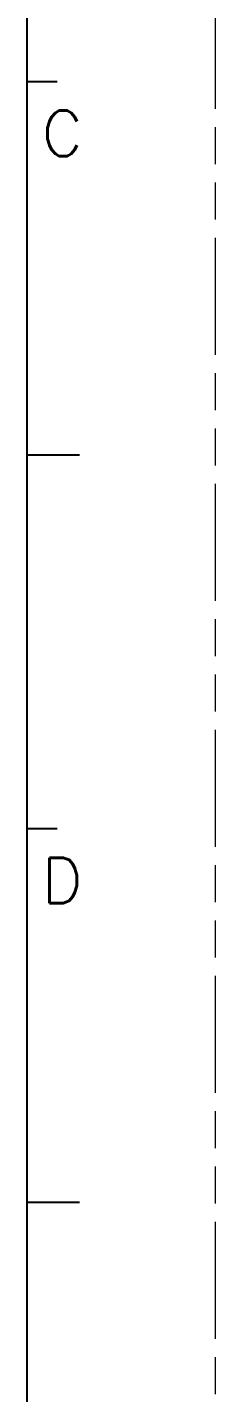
# Model space of a CAD drawing. Extents: x -344 to 154, y 670 to 1023.
# Drawn here: x 139 to 154.3, y 745.9 to 856.9 of the extents above; entities that cross this region are included whole.
import ezdxf

# ---------------------------------------------------------------- set-up
doc = ezdxf.new("R2010")
doc.units = 0
doc.linetypes.add('PHANTOM', pattern=[29.5, 9.5, -1.5, 3, -1.5, 3, -1.5, 9.5])
doc.layers.add('0PAPERF', color=2, linetype='PHANTOM', lineweight=0, plot=False)
doc.styles.add('SIMPLEX', font='simplex.shx')

msp = doc.modelspace()

# ---------------------------------------------------------------- linework, layer by layer
for p, q in [((139.03, 679.96), (139.03, 1004.33)), ((139.03, 852.47), (141.46, 852.47)), ((139.03, 822.1), (143.28, 822.1)), ((139.03, 791.73), (141.46, 791.73)), ((139.03, 761.36), (143.28, 761.36))]:
    msp.add_line(p, q)
at = {"layer": '0PAPERF'}
msp.add_line((154.34, 670.25), (154.34, 1022.56), dxfattribs=at)

# ---------------------------------------------------------------- texts
at = {"style": 'SIMPLEX'}
for s, p in [('C', (140.21, 846.4)), ('D', (140.21, 785.66))]:
    msp.add_text(s, height=3.69, dxfattribs=at).set_placement(p)

doc.saveas('drawing.dxf')
